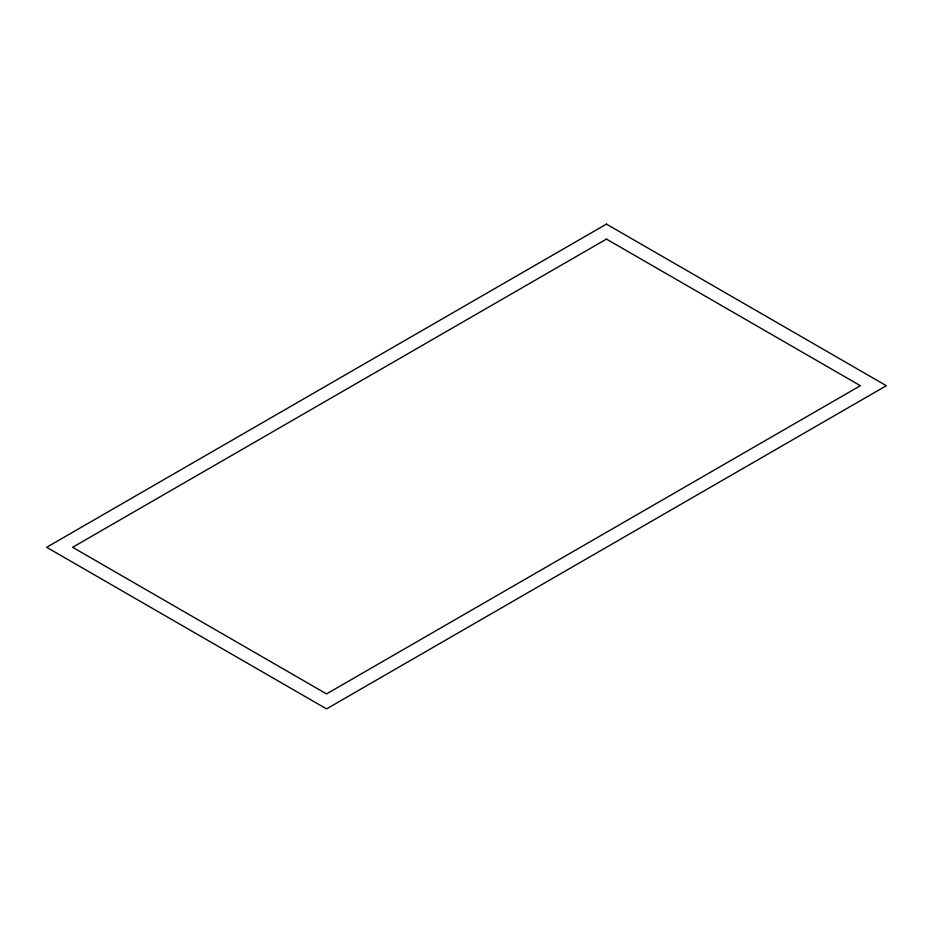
<?xml version="1.0" encoding="UTF-8"?>
<svg xmlns="http://www.w3.org/2000/svg" width="933" height="933" viewBox="0 0 933 933"><rect width="100%" height="100%" fill="white"/><g stroke="black" fill="none" stroke-linecap="round" stroke-linejoin="round"><path stroke-width="1.4" d="M606.45 224.107L46.65 547.298L326.55 708.893L886.35 385.702L606.45 224.107M606.45 239.093L72.622 547.298L326.55 693.907L860.378 385.702L606.45 239.093"/></g></svg>
